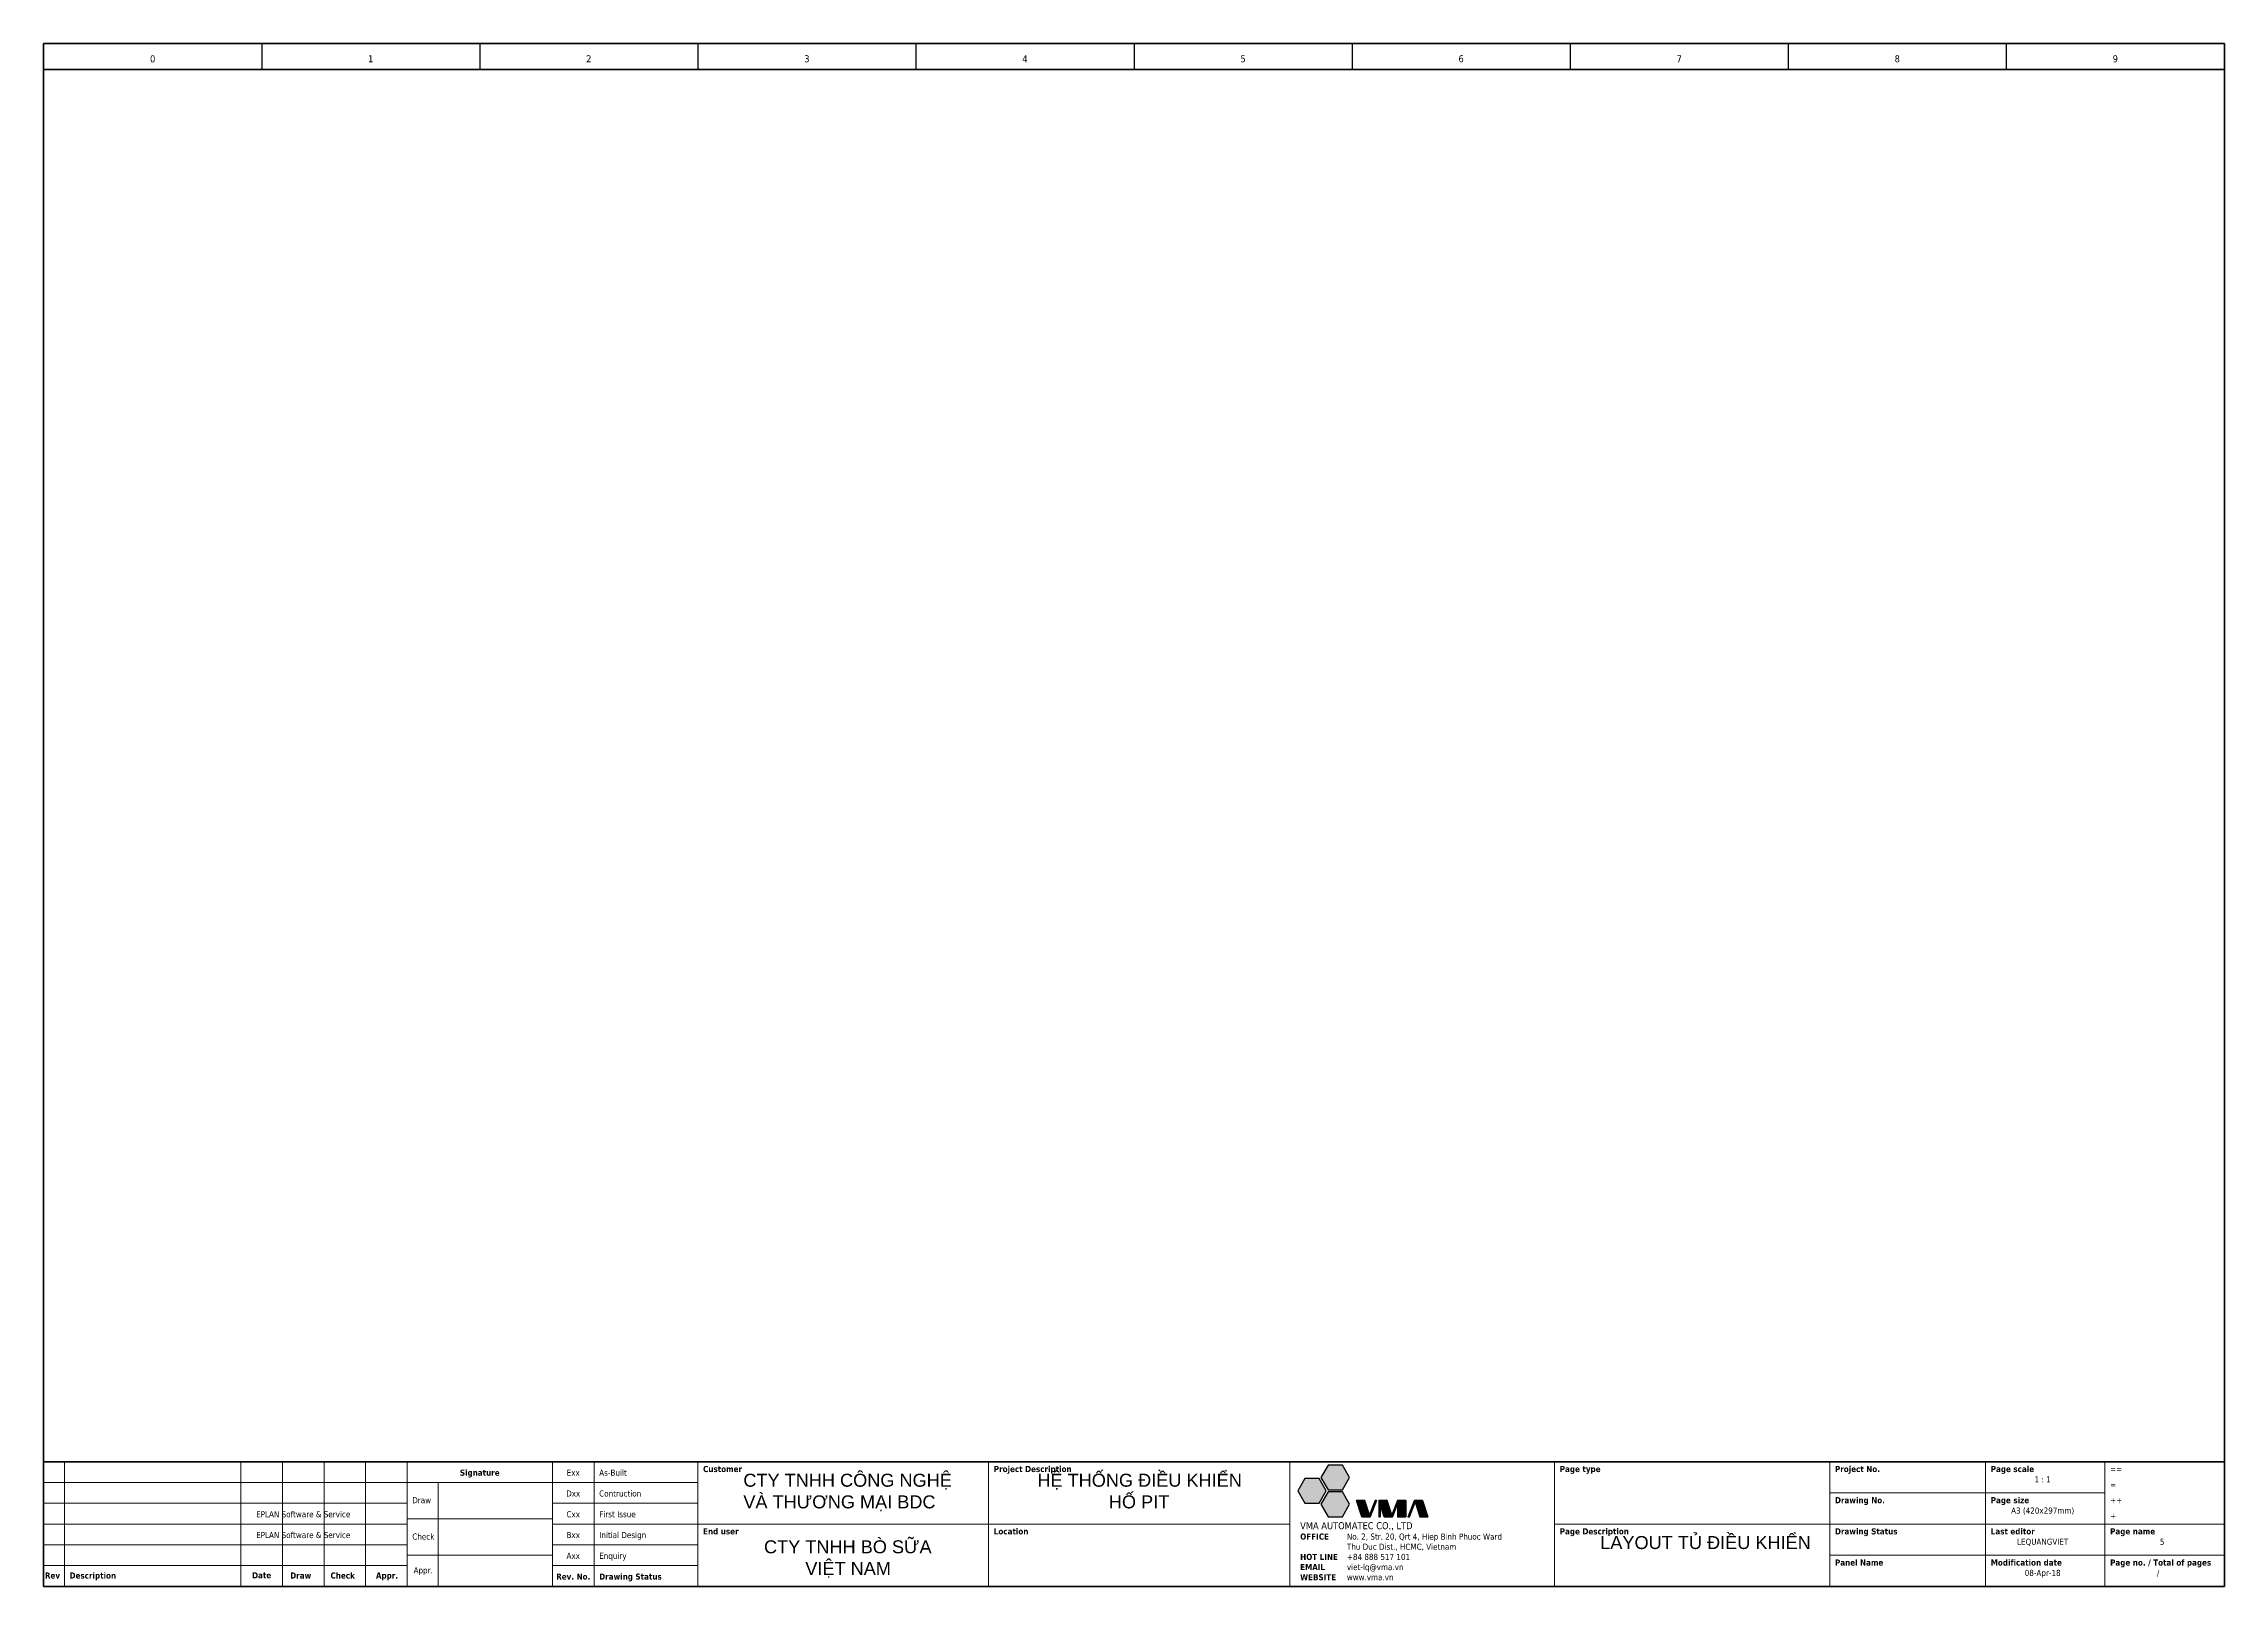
# Paper-space layout 'Layout3' of a CAD drawing. Header units: millimetres. Extents: x 0 to 420, y 0 to 297.
import ezdxf
from ezdxf.enums import TextEntityAlignment as Align

# ---------------------------------------------------------------- set-up
doc = ezdxf.new("R2010")
doc.units = ezdxf.units.MM
for name, color, linetype, lineweight in [('EPLAN108', 5, 'Continuous', 35), ('EPLAN201', 73, 'Continuous', 35), ('EPLAN451', 73, 'Continuous', 35), ('EPLAN453', 73, 'Continuous', 35)]:
    doc.layers.add(name, color=color, linetype=linetype, lineweight=lineweight)
doc.styles.get("Standard").update_dxf_attribs({"font": 'arial.ttf'})
doc.styles.add('Tahoma', font='tahoma.ttf')
doc.styles.add('Tahoma_B', font='')
doc.styles.get('Tahoma_B').set_extended_font_data('Tahoma', bold=True)

# ---------------------------------------------------------------- blocks, each defined once
blk = doc.blocks.new('EPLFRAME')
at = {"linetype": 'Continuous', "lineweight": 25}
for color, points in [(5, [(247.38, 23.34), (246.01, 20.96), (247.38, 18.58), (250.13, 18.58), (251.51, 20.96), (250.13, 23.34)]), (114, [(242.9, 20.75), (241.53, 18.37), (242.9, 15.99), (245.65, 15.99), (247.03, 18.37), (245.65, 20.75)]), (114, [(247.38, 18.17), (246.01, 15.79), (247.38, 13.41), (250.13, 13.41), (251.51, 15.79), (250.13, 18.17)]), (114, [(254.43, 16.53), (252.87, 16.53), (253.9, 13.41), (255.46, 13.41), (256.7, 16.53), (256.45, 16.53), (255.35, 13.75)]), (114, [(258.73, 16.53), (257.17, 16.53), (257.17, 13.41), (257.41, 13.41), (257.41, 15.78), (258.2, 13.41), (259.76, 13.41), (260.76, 15.93), (260.76, 13.41), (262.33, 13.41), (262.33, 16.53), (260.75, 16.53), (259.65, 13.75)]), (5, [(265.59, 16.53), (264.03, 16.53), (262.8, 13.41), (263.05, 13.41), (264.14, 16.19), (265.06, 13.41), (266.62, 13.41)])]:
    blk.add_hatch(color=color, dxfattribs=at).paths.add_polyline_path(points, flags=0)
at = {"color": 114, "linetype": 'Continuous', "lineweight": 25}
for p, q in [((253.9, 13.41), (252.87, 16.53)), ((254.43, 16.53), (252.87, 16.53)), ((255.46, 13.41), (253.9, 13.41)), ((255.35, 13.75), (254.43, 16.53)), ((256.45, 16.53), (255.35, 13.75)), ((256.7, 16.53), (255.46, 13.41)), ((256.7, 16.53), (256.45, 16.53)), ((256.7, 16.53), (256.46, 16.53)), ((258.73, 16.53), (257.17, 16.53)), ((257.17, 16.53), (257.17, 13.41)), ((257.17, 13.41), (257.41, 13.41)), ((258.2, 13.41), (257.41, 15.78)), ((257.41, 15.78), (257.41, 13.41)), ((259.76, 13.41), (258.2, 13.41)), ((259.65, 13.75), (258.73, 16.53)), ((260.75, 16.53), (259.65, 13.75)), ((260.76, 15.93), (259.76, 13.41)), ((260.99, 16.53), (260.75, 16.53)), ((260.99, 16.53), (260.76, 16.53)), ((262.32, 16.53), (260.76, 16.53)), ((260.76, 15.93), (260.76, 13.41)), ((262.33, 13.41), (260.76, 13.41)), ((262.33, 16.53), (262.33, 13.41))]:
    blk.add_line(p, q, dxfattribs=at)
at = {"color": 5, "linetype": 'Continuous', "lineweight": 25}
for p, q in [((262.76, 13.41), (263, 13.41)), ((262.8, 13.41), (264.03, 16.53)), ((262.8, 13.41), (263.05, 13.41)), ((263.05, 13.41), (264.14, 16.19)), ((264.03, 16.53), (265.59, 16.53)), ((264.03, 16.53), (265.59, 16.53)), ((264.14, 16.19), (265.06, 13.41)), ((265.06, 13.41), (266.62, 13.41)), ((265.59, 16.53), (266.62, 13.41))]:
    blk.add_line(p, q, dxfattribs=at)
for points in [[(247.38, 23.34), (246.01, 20.96), (247.38, 18.58), (250.13, 18.58), (251.51, 20.96), (250.13, 23.34)], [(265.59, 16.53), (264.03, 16.53), (262.8, 13.41), (263.05, 13.41), (264.14, 16.19), (265.06, 13.41), (266.62, 13.41)]]:
    blk.add_lwpolyline(points, close=True, dxfattribs=at)
at = {"color": 114, "linetype": 'Continuous', "lineweight": 25}
for points in [[(242.9, 20.75), (241.53, 18.37), (242.9, 15.99), (245.65, 15.99), (247.03, 18.37), (245.65, 20.75)], [(247.38, 18.17), (246.01, 15.79), (247.38, 13.41), (250.13, 13.41), (251.51, 15.79), (250.13, 18.17)], [(254.43, 16.53), (252.87, 16.53), (253.9, 13.41), (255.46, 13.41), (256.7, 16.53), (256.45, 16.53), (255.35, 13.75)], [(258.73, 16.53), (257.17, 16.53), (257.17, 13.41), (257.41, 13.41), (257.41, 15.78), (258.2, 13.41), (259.76, 13.41), (260.76, 15.93), (260.76, 13.41), (262.33, 13.41), (262.33, 16.53), (260.75, 16.53), (259.65, 13.75)]]:
    blk.add_lwpolyline(points, close=True, dxfattribs=at)
at = {"layer": 'EPLAN201', "color": 0, "linetype": 'Continuous', "lineweight": 25, "ltscale": 4}
for p, q in [((42, 297), (42, 292)), ((84, 297), (84, 292)), ((126, 297), (126, 292)), ((168, 297), (168, 292)), ((210, 297), (210, 292)), ((252, 297), (252, 292)), ((294, 297), (294, 292)), ((336, 297), (336, 292)), ((378, 297), (378, 292))]:
    blk.add_line(p, q, dxfattribs=at)
at = {"layer": 'EPLAN201', "color": 0, "linetype": 'Continuous', "lineweight": 35, "ltscale": 4}
for p, q in [((0, 292), (420, 292)), ((0, 24), (420, 24))]:
    blk.add_line(p, q, dxfattribs=at)
at = {"layer": 'EPLAN201', "color": 0, "linetype": 'Continuous', "lineweight": 13, "ltscale": 4}
for p, q in [((4, 0), (4, 24)), ((38, 0), (38, 24)), ((46, 0), (46, 24)), ((54, 0), (54, 24)), ((62, 0), (62, 24)), ((70, 0), (70, 24)), ((98, 0), (98, 24)), ((106, 0), (106, 24)), ((126, 0), (126, 24)), ((182, 0), (182, 24)), ((240, 0), (240, 24)), ((291, 0), (291, 24)), ((344, 0), (344, 24)), ((374, 0), (374, 24)), ((397, 0), (397, 24)), ((0, 20), (126, 20)), ((76, 0), (76, 20)), ((397, 18), (344, 18)), ((0, 16), (70, 16)), ((70, 13), (98, 13)), ((98, 16), (126, 16)), ((0, 12), (70, 12)), ((98, 12), (240, 12)), ((291, 12), (420, 12)), ((0, 8), (70, 8)), ((70, 6), (98, 6)), ((98, 8), (126, 8)), ((420, 6), (344, 6)), ((0, 4), (70, 4)), ((98, 4), (126, 4))]:
    blk.add_line(p, q, dxfattribs=at)
at = {"layer": 'EPLAN201', "color": 0, "linetype": 'Continuous', "lineweight": 35, "ltscale": 4}
blk.add_lwpolyline([(0, 0), (420, 0), (420, 297), (0, 297)], close=True, dxfattribs=at)
at = {"color": 5, "style": 'Tahoma'}
blk.add_text('VMA AUTOMATEC CO., LTD', height=1.3545, dxfattribs=at).set_placement((242, 11))
at = {"color": 0}
for tag, p in [('53_19005_1', (21, 293)), ('53_19005', (63, 293)), ('53_19005_8', (105, 293)), ('53_19005_6', (147, 293)), ('53_19005_7', (189, 293)), ('53_19005_9', (231, 293)), ('53_19005_3', (273, 293)), ('53_19005_2', (315, 293)), ('53_19005_4', (357, 293)), ('53_19005_5', (399, 293))]:
    blk.add_attdef(tag, text='', height=1.35, dxfattribs=at).set_placement(p, align=Align.BOTTOM_CENTER)
for tag, height, p in [('14_10150[5]', 1.17, (2, 21.88)), ('14_40010', 1.17, (42, 21.88)), ('14_10150[4]', 1.17, (2, 17.88)), ('14_40009', 1.17, (42, 17.88)), ('14_10011', 1.63, (211, 16.84)), ('14_10150[3]', 1.17, (2, 13.88)), ('14_40008', 1.17, (42, 13.88)), ('14_10232_2', 1.17, (50, 13.88)), ('14_10162_2', 1.17, (58, 13.88)), ('14_10160_2', 1.17, (66, 13.88)), ('14_10150[2]', 1.17, (2, 9.88)), ('14_40007', 1.17, (42, 9.88)), ('14_10232_1', 1.17, (50, 9.88)), ('14_10162_1', 1.17, (58, 9.88)), ('14_10160_1', 1.17, (66, 9.88)), ('14_10150[1]', 1.17, (2, 5.88)), ('14_40006', 1.17, (42, 5.88)), ('14_10232', 1.17, (50, 5.86)), ('14_10162', 1.17, (58, 5.93)), ('14_10160', 1.17, (66, 5.88)), ('14_10035', 1.63, (211, 4.84))]:
    blk.add_attdef(tag, text='', height=height, dxfattribs=at).set_placement(p, align=Align.MIDDLE_CENTER)
for tag, p in [('14_40005', (5, 21.88)), ('14_40004', (5, 17.88)), ('14_40003', (5, 13.88)), ('14_40002', (5, 9.88)), ('14_40001', (5, 5.88))]:
    blk.add_attdef(tag, text='', height=1.17, dxfattribs=at).set_placement(p, align=Align.MIDDLE_LEFT)
for tag, height, p in [('14_10013', 1.17, (359, 20)), ('4_11044', 1.17, (385, 20)), ('4_11017', 2.26, (317, 17)), ('4_11030', 1.17, (360, 14)), ('14_40011', 1.17, (360, 8)), ('14_10022', 1.17, (385, 8)), ('4_11000', 1.17, (408, 8)), ('4_11011', 2.26, (317, 5)), ('4_40101', 1.17, (360, 2)), ('14_10023', 1.17, (385, 2))]:
    blk.add_attdef(tag, text='', height=height, dxfattribs=at).set_placement(p, align=Align.CENTER)
for tag, p in [('4_1000', (401, 22)), ('4_1120', (401, 19)), ('4_1000_1', (401, 16)), ('4_1220', (400, 13)), ('14_10300', (408, 2))]:
    blk.add_attdef(tag, p, '', height=1.17, dxfattribs=at)
blk.add_attdef('4_25020', text='', height=1.17, dxfattribs=at).set_placement((406, 2), align=Align.RIGHT)
at = {"layer": 'EPLAN108', "color": 5}
for s, style, p in [('Signature', 'Tahoma_B', (84, 21.88)), ('Exx', 'Tahoma', (102, 21.88)), ('Dxx', 'Tahoma', (102, 17.88)), ('Cxx', 'Tahoma', (102, 13.88)), ('Bxx', 'Tahoma', (102, 9.88)), ('Axx', 'Tahoma', (102, 5.88)), ('Date', 'Tahoma_B', (42, 2.13)), ('Rev. No.', 'Tahoma_B', (102, 1.88))]:
    blk.add_text(s, height=1.174, dxfattribs=dict(at, style=style)).set_placement(p, align=Align.MIDDLE_CENTER)
for s, height, style, p in [('As-Built', 1.174, 'Tahoma', (107, 21.88)), ('Contruction', 1.1739, 'Tahoma', (107, 17.88)), ('First Issue', 1.1739, 'Tahoma', (107, 13.88)), ('Initial Design', 1.1739, 'Tahoma', (107, 9.88)), ('Enquiry', 1.174, 'Tahoma', (107, 5.88)), ('Drawing Status', 1.1739, 'Tahoma_B', (107, 1.88))]:
    blk.add_text(s, height=height, dxfattribs=dict(at, style=style)).set_placement(p, align=Align.MIDDLE_LEFT)
for s, height, style, p in [('Customer', 1.174, 'Tahoma_B', (127, 22)), ('Project Description', 1.1739, 'Tahoma_B', (183, 22)), ('Page type', 1.174, 'Tahoma_B', (292, 22)), ('Project No.', 1.1739, 'Tahoma_B', (345, 22)), ('Page scale', 1.174, 'Tahoma_B', (375, 22)), ('Draw', 1.174, 'Tahoma', (71, 16)), ('Drawing No.', 1.1739, 'Tahoma_B', (345, 16)), ('Page size', 1.174, 'Tahoma_B', (375, 16)), ('Check', 1.174, 'Tahoma', (71, 9)), ('End user', 1.174, 'Tahoma_B', (127, 10)), ('Location', 1.174, 'Tahoma_B', (183, 10)), ('Page Description', 1.1739, 'Tahoma_B', (292, 10)), ('Drawing Status', 1.1739, 'Tahoma_B', (345, 10)), ('Last editor', 1.1739, 'Tahoma_B', (375, 10)), ('Page name', 1.174, 'Tahoma_B', (398, 10)), ('Panel Name', 1.174, 'Tahoma_B', (345, 4)), ('Modification date', 1.1739, 'Tahoma_B', (375, 4)), ('Page no. / Total of pages', 1.1739, 'Tahoma_B', (398, 4)), ('Rev', 1.174, 'Tahoma_B', (0.25, 1.5)), ('Description', 1.1739, 'Tahoma_B', (5, 1.5)), ('Draw', 1.174, 'Tahoma_B', (47.5, 1.5)), ('Check', 1.174, 'Tahoma_B', (55.25, 1.5)), ('Appr.', 1.174, 'Tahoma_B', (64, 1.5)), ('Appr.', 1.174, 'Tahoma', (71.25, 2.5))]:
    blk.add_text(s, height=height, dxfattribs=dict(at, style=style)).set_placement(p)
at = {"layer": 'EPLAN108', "color": 0, "style": 'Tahoma'}
blk.add_text('A3 (420x297mm)', height=1.1739, dxfattribs=at).set_placement((385, 14), align=Align.CENTER)
at = {"layer": 'EPLAN201', "color": 0, "style": 'Tahoma'}
for s, height, p in [('==', 1.174, (398, 22)), ('=', 1.17, (398, 19)), ('++', 1.174, (398, 16)), ('+', 1.17, (398, 13)), ('/', 1.17, (407, 2))]:
    blk.add_text(s, height=height, dxfattribs=at).set_placement(p)
at = {"layer": 'EPLAN201', "color": 0, "attachment_point": 1}
for s, insert, char_height, style in [('OFFICE\\P\\PHOT LINE\\PEMAIL\\PWEBSITE', (242, 10.17), 1.174, 'Tahoma_B'), ('No. 2, Str. 20, Qrt 4, Hiep Binh Phuoc Ward\\PThu Duc Dist., HCMC, Vietnam\\P+84 888 517 101\\Pviet-lq@vma.vn\\Pwww.vma.vn', (251, 10.17), 1.1739, 'Tahoma')]:
    blk.add_mtext(s, dxfattribs=dict(at, insert=insert, char_height=char_height, style=style))

psp = doc.layouts.new('Layout3')

# ---------------------------------------------------------------- block references
ref = psp.add_blockref('EPLFRAME', (0.5, 0.48))
ref.add_attrib('4_11000', '5', dxfattribs={"layer": 'EPLAN451', "color": 0, "height": 1.17, "style": 'Tahoma'}).set_placement((408.5, 8.48), align=Align.CENTER)
ref.add_attrib('14_10232_1', 'EPLAN Software & Service', dxfattribs={"layer": 'EPLAN451', "color": 0, "height": 1.1739, "style": 'Tahoma'}).set_placement((50.5, 10.36), align=Align.MIDDLE_CENTER)
ref.add_attrib('14_10232_2', 'EPLAN Software & Service', dxfattribs={"layer": 'EPLAN451', "color": 0, "height": 1.1739, "style": 'Tahoma'}).set_placement((50.5, 14.36), align=Align.MIDDLE_CENTER)
ref.add_attrib('53_19005', '1', dxfattribs={"layer": 'EPLAN453', "color": 0, "height": 1.35, "style": 'Tahoma'}).set_placement((63.5, 293.48), align=Align.BOTTOM_CENTER)
ref.add_attrib('53_19005_1', '0', dxfattribs={"layer": 'EPLAN453', "color": 0, "height": 1.35, "style": 'Tahoma'}).set_placement((21.5, 293.48), align=Align.BOTTOM_CENTER)
ref.add_attrib('53_19005_2', '7', dxfattribs={"layer": 'EPLAN453', "color": 0, "height": 1.35, "style": 'Tahoma'}).set_placement((315.5, 293.48), align=Align.BOTTOM_CENTER)
ref.add_attrib('53_19005_3', '6', dxfattribs={"layer": 'EPLAN453', "color": 0, "height": 1.35, "style": 'Tahoma'}).set_placement((273.5, 293.48), align=Align.BOTTOM_CENTER)
ref.add_attrib('53_19005_4', '8', dxfattribs={"layer": 'EPLAN453', "color": 0, "height": 1.35, "style": 'Tahoma'}).set_placement((357.5, 293.48), align=Align.BOTTOM_CENTER)
ref.add_attrib('53_19005_5', '9', dxfattribs={"layer": 'EPLAN453', "color": 0, "height": 1.35, "style": 'Tahoma'}).set_placement((399.5, 293.48), align=Align.BOTTOM_CENTER)
ref.add_attrib('53_19005_6', '3', dxfattribs={"layer": 'EPLAN453', "color": 0, "height": 1.35, "style": 'Tahoma'}).set_placement((147.5, 293.48), align=Align.BOTTOM_CENTER)
ref.add_attrib('53_19005_7', '4', dxfattribs={"layer": 'EPLAN453', "color": 0, "height": 1.35, "style": 'Tahoma'}).set_placement((189.5, 293.48), align=Align.BOTTOM_CENTER)
ref.add_attrib('53_19005_8', '2', dxfattribs={"layer": 'EPLAN453', "color": 0, "height": 1.35, "style": 'Tahoma'}).set_placement((105.5, 293.48), align=Align.BOTTOM_CENTER)
ref.add_attrib('53_19005_9', '5', dxfattribs={"layer": 'EPLAN453', "color": 0, "height": 1.35, "style": 'Tahoma'}).set_placement((231.5, 293.48), align=Align.BOTTOM_CENTER)
ref.add_attrib('4_11044', '1 : 1', dxfattribs={"layer": 'EPLAN451', "color": 0, "height": 1.174, "style": 'Tahoma'}).set_placement((385.5, 20.48), align=Align.CENTER)
ref.add_attrib('14_10022', 'LEQUANGVIET', dxfattribs={"layer": 'EPLAN451', "color": 0, "height": 1.1739, "style": 'Tahoma'}).set_placement((385.5, 8.48), align=Align.CENTER)
ref.add_attrib('14_10023', '08-Apr-18', dxfattribs={"layer": 'EPLAN451', "color": 0, "height": 1.174, "style": 'Tahoma'}).set_placement((385.5, 2.48), align=Align.CENTER)

# ---------------------------------------------------------------- texts
at = {"char_height": 2.5, "attachment_point": 1}
for s, insert in [('CTY TNHH CÔNG NGHỆ VÀ THƯƠNG MẠI BDC', (135.26, 22.16)), ('\\pi0.62654;HỆ THỐNG ĐIỀU KHIỂN \\P\\pi14.393;HỐ PIT', (191.26, 22.16)), ('\\pi3.9818;CTY TNHH BÒ SỮA\\P\\pi11.932;VIỆT NAM', (135.26, 9.34)), ('\\pi0.031387;LAYOUT TỦ ĐIỀU KHIỂN', (300.26, 10.16))]:
    psp.add_mtext_dynamic_manual_height_columns(s, width=40.0781, gutter_width=12.5, heights=[0], dxfattribs=dict(at, insert=insert))

# ---------------------------------------------------------------- viewports
at = {"layer": '0'}
psp.add_viewport(center=(210.5, 160.98), size=(420, 273), view_center_point=(8611.837, 733.559), view_height=768.11938, dxfattribs=at)

doc.saveas('drawing.dxf')
